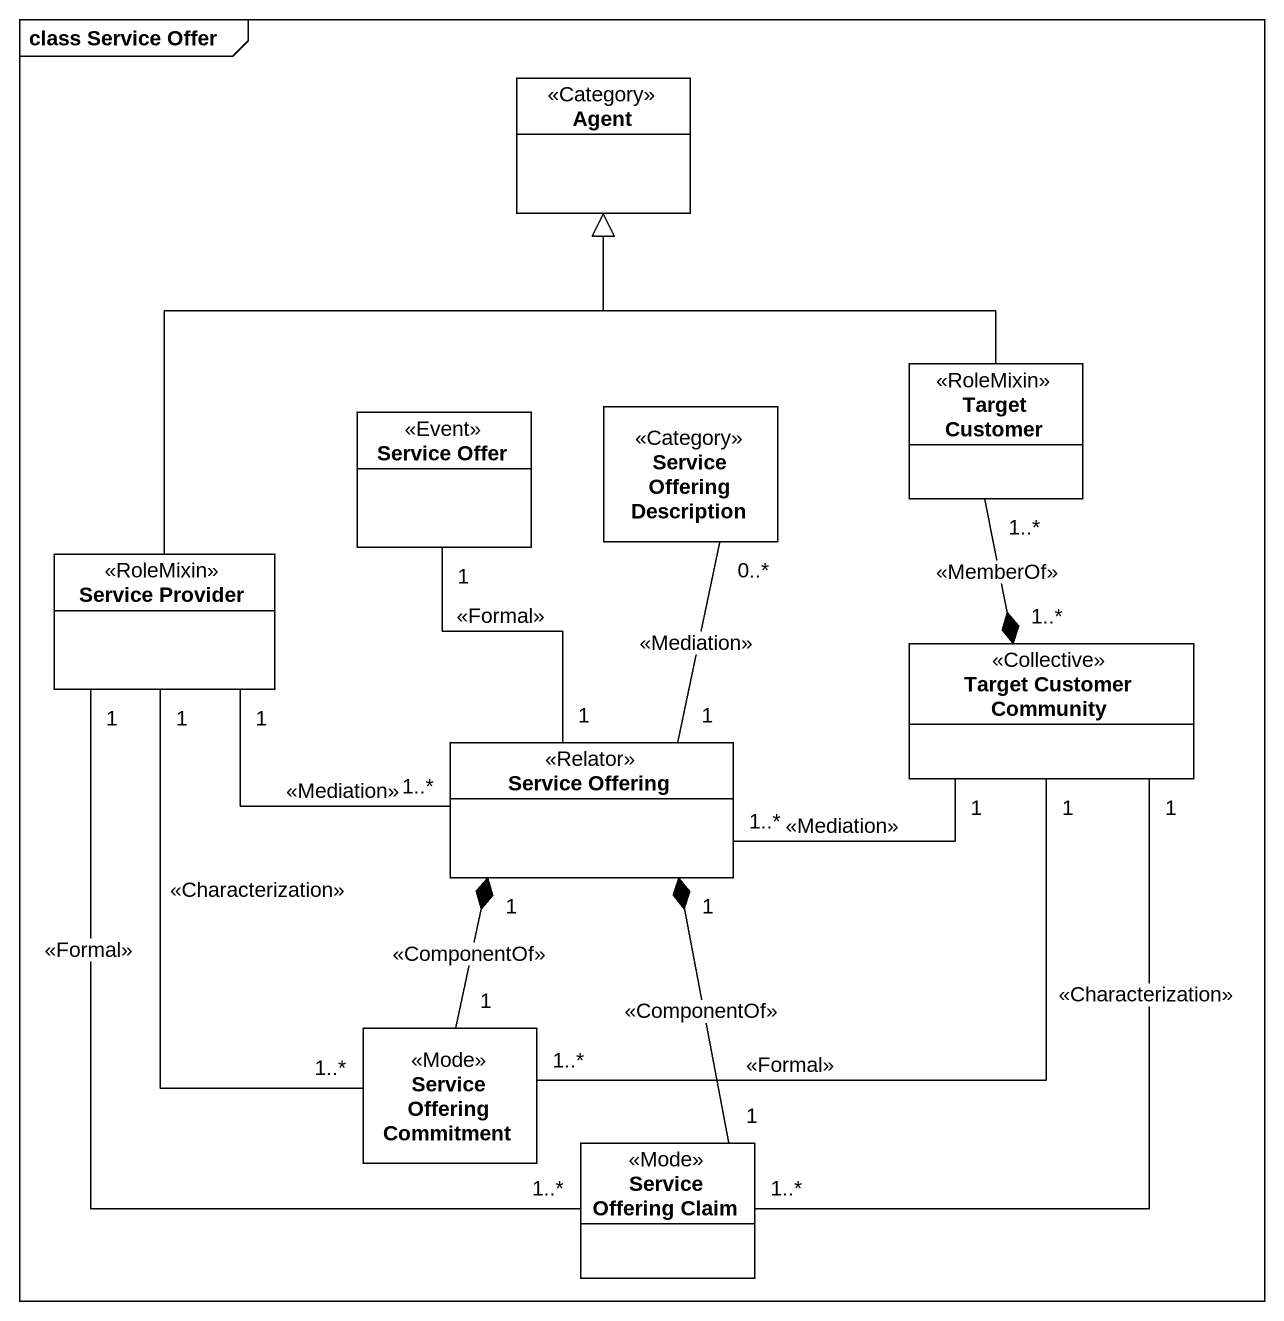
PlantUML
@startuml
mainframe class Service Offer
hide circle
hide empty members
class "Agent" as Agent_ <<Category>>
class "Service Offering Description" as Service_Offering_Description <<Category>>
class "Target Customer" as Target_Customer <<RoleMixin>>
class "Service Offer" as Service_Offer <<Event>>
class "Service Provider" as Service_Provider <<RoleMixin>>
class "Target Customer Community" as Target_Customer_Community <<Collective>>
class "Service Offering" as Service_Offering <<Relator>>
class "Service Offering Commitment" as Service_Offering_Commitment <<Mode>>
class "Service Offering Claim" as Service_Offering_Claim <<Mode>>
Target_Customer -up-|> Agent_
Service_Offer "1" -- "1" Service_Offering : <<Formal>>
Service_Provider -up-|> Agent_
Target_Customer_Community "1..*" *-up- "1..*" Target_Customer : <<MemberOf>>
Service_Offering "1" -up- "0..*" Service_Offering_Description : <<Mediation>>
Service_Offering "1..*" -left- "1" Service_Provider : <<Mediation>>
Service_Offering "1..*" -right- "1" Target_Customer_Community : <<Mediation>>
Service_Offering "1" *-- "1" Service_Offering_Commitment : <<ComponentOf>>
Service_Offering "1" *-- "1" Service_Offering_Claim : <<ComponentOf>>
Service_Offering_Commitment "1..*" -up- "1" Service_Provider : <<Characterization>>
Service_Offering_Commitment "1..*" -up- "1" Target_Customer_Community : <<Formal>>
Service_Offering_Claim "1..*" -up- "1" Service_Provider : <<Formal>>
Service_Offering_Claim "1..*" -up- "1" Target_Customer_Community : <<Characterization>>
@enduml
